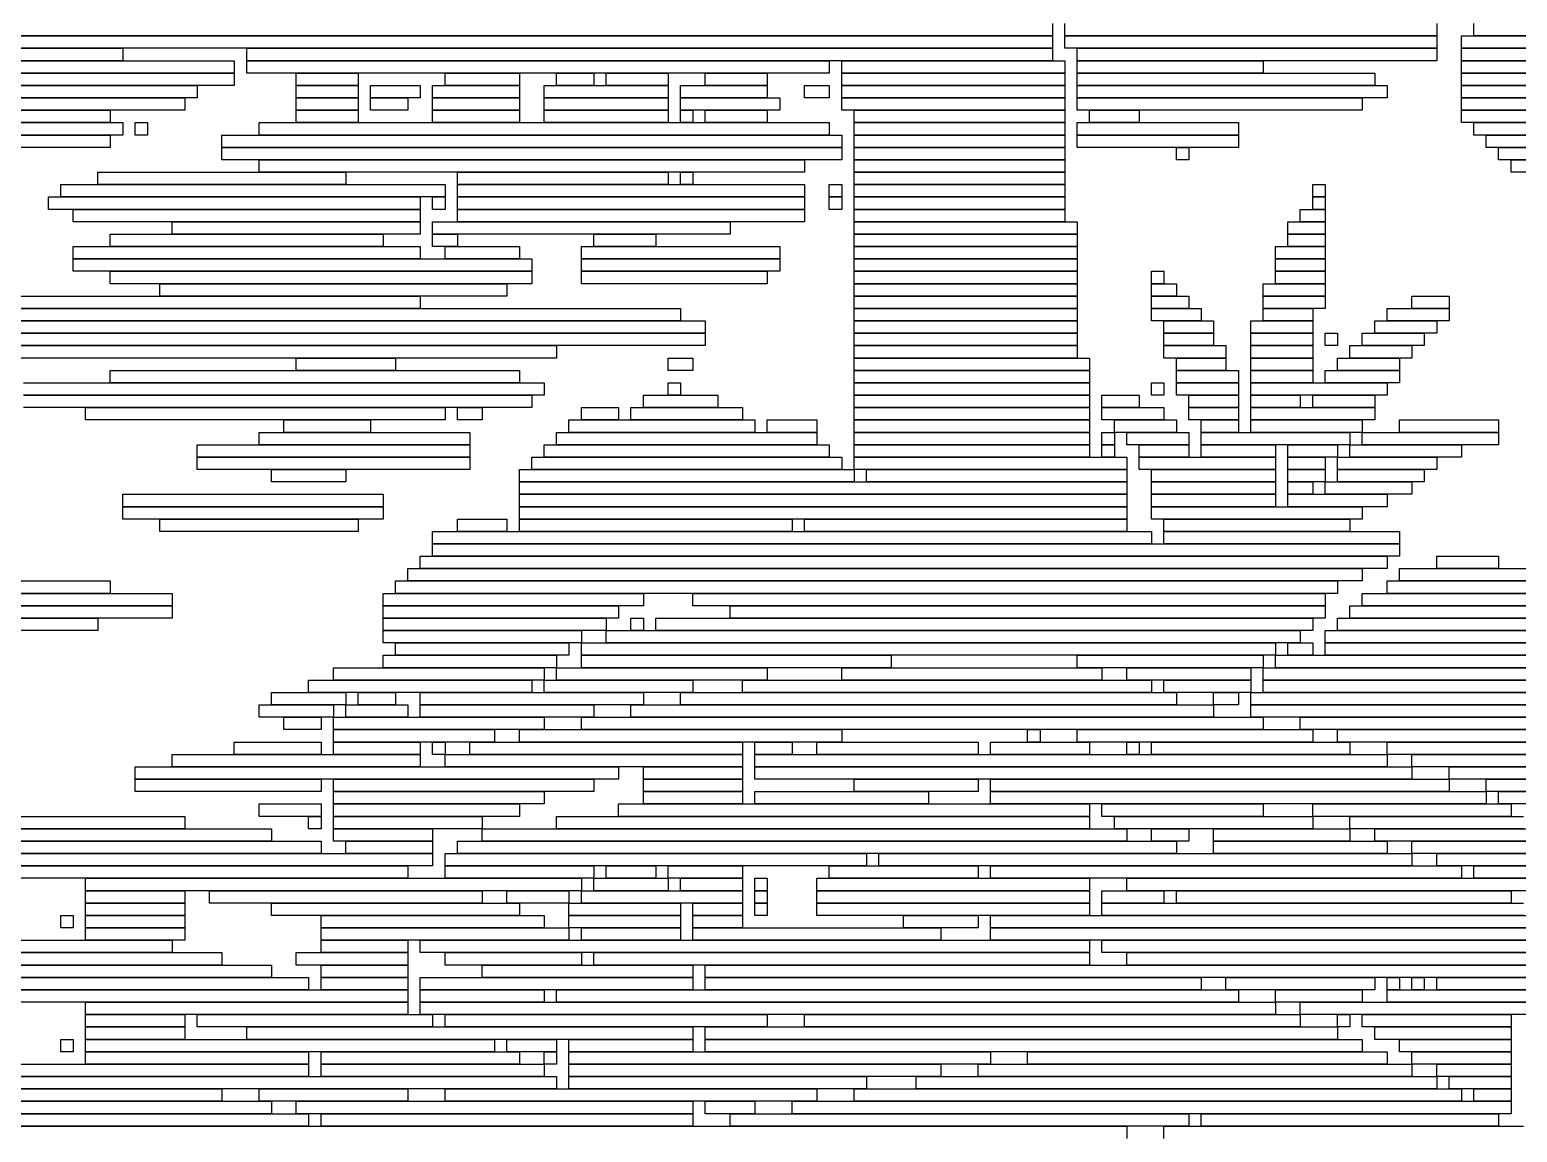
# Model space of a CAD drawing. Extents: x 39 to 985, y 65 to 958.
# Drawn here: x 266.5 to 386.5, y 162.5 to 251.5 of the extents above; entities that cross this region are included whole.
import ezdxf

# ---------------------------------------------------------------- set-up
doc = ezdxf.new("R2010")
doc.units = 0

msp = doc.modelspace()

# ---------------------------------------------------------------- linework, layer by layer
for p, q in [((349, 252), (349, 251)), ((350, 251), (350, 252)), ((380, 252), (380, 251)), ((383, 251), (383, 252)), ((349, 251), (221, 251)), ((221, 251), (349, 251)), ((349, 251), (349, 250)), ((380, 251), (350, 251)), ((350, 251), (380, 251)), ((350, 250), (350, 251)), ((380, 251), (380, 250)), ((382, 251), (407, 251)), ((382, 250), (382, 251)), ((407, 251), (383, 251)), ((349, 250), (221, 250)), ((221, 250), (274, 250)), ((274, 250), (274, 249)), ((284, 250), (349, 250)), ((284, 249), (284, 250)), ((349, 250), (349, 249)), ((380, 250), (350, 250)), ((351, 250), (380, 250)), ((351, 249), (351, 250)), ((380, 250), (380, 249)), ((407, 250), (382, 250)), ((382, 250), (407, 250)), ((382, 249), (382, 250)), ((274, 249), (221, 249)), ((259, 249), (283, 249)), ((283, 249), (283, 248)), ((349, 249), (284, 249)), ((284, 249), (331, 249)), ((284, 248), (284, 249)), ((331, 249), (331, 248)), ((332, 249), (350, 249)), ((332, 248), (332, 249)), ((350, 249), (350, 248)), ((380, 249), (351, 249)), ((351, 249), (366, 249)), ((351, 248), (351, 249)), ((366, 249), (366, 248)), ((407, 249), (382, 249)), ((382, 249), (407, 249)), ((382, 248), (382, 249)), ((221, 248), (283, 248)), ((283, 248), (259, 248)), ((283, 248), (283, 247)), ((331, 248), (284, 248)), ((288, 248), (293, 248)), ((288, 247), (288, 248)), ((293, 248), (293, 247)), ((300, 248), (306, 248)), ((300, 247), (300, 248)), ((306, 248), (306, 247)), ((309, 248), (312, 248)), ((309, 247), (309, 248)), ((312, 248), (312, 247)), ((313, 248), (318, 248)), ((313, 247), (313, 248)), ((318, 248), (318, 247)), ((321, 248), (326, 248)), ((321, 247), (321, 248)), ((326, 248), (326, 247)), ((350, 248), (332, 248)), ((332, 248), (350, 248)), ((332, 247), (332, 248)), ((350, 248), (350, 247)), ((366, 248), (351, 248)), ((351, 248), (375, 248)), ((351, 247), (351, 248)), ((375, 248), (375, 247)), ((407, 248), (382, 248)), ((382, 248), (408, 248)), ((382, 247), (382, 248)), ((283, 247), (221, 247)), ((221, 247), (280, 247)), ((280, 246), (221, 246)), ((259, 246), (279, 246)), ((279, 246), (279, 245)), ((280, 247), (280, 246)), ((293, 247), (288, 247)), ((288, 247), (293, 247)), ((288, 246), (288, 247)), ((293, 246), (288, 246)), ((288, 246), (293, 246)), ((288, 245), (288, 246)), ((293, 247), (293, 246)), ((293, 246), (293, 245)), ((294, 247), (298, 247)), ((294, 246), (294, 247)), ((298, 246), (294, 246)), ((294, 246), (297, 246)), ((294, 245), (294, 246)), ((297, 246), (297, 245)), ((298, 247), (298, 246)), ((299, 247), (306, 247)), ((299, 246), (299, 247)), ((306, 246), (299, 246)), ((299, 246), (306, 246)), ((299, 245), (299, 246)), ((306, 247), (300, 247)), ((306, 247), (306, 246)), ((306, 246), (306, 245)), ((308, 247), (318, 247)), ((308, 246), (308, 247)), ((318, 246), (308, 246)), ((308, 246), (318, 246)), ((308, 245), (308, 246)), ((312, 247), (309, 247)), ((318, 247), (313, 247)), ((318, 247), (318, 246)), ((318, 246), (318, 245)), ((319, 247), (326, 247)), ((319, 246), (319, 247)), ((326, 246), (319, 246)), ((319, 246), (327, 246)), ((319, 245), (319, 246)), ((326, 247), (321, 247)), ((326, 247), (326, 246)), ((327, 246), (327, 245)), ((329, 247), (331, 247)), ((329, 246), (329, 247)), ((331, 246), (329, 246)), ((331, 247), (331, 246)), ((350, 247), (332, 247)), ((332, 247), (350, 247)), ((332, 246), (332, 247)), ((350, 246), (332, 246)), ((332, 246), (350, 246)), ((332, 245), (332, 246)), ((350, 247), (350, 246)), ((350, 246), (350, 245)), ((375, 247), (351, 247)), ((351, 247), (376, 247)), ((351, 246), (351, 247)), ((376, 246), (351, 246)), ((351, 246), (374, 246)), ((351, 245), (351, 246)), ((374, 246), (374, 245)), ((376, 247), (376, 246)), ((408, 247), (382, 247)), ((382, 247), (409, 247)), ((382, 246), (382, 247)), ((409, 246), (382, 246)), ((382, 246), (411, 246)), ((382, 245), (382, 246)), ((257, 245), (273, 245)), ((279, 245), (259, 245)), ((273, 245), (273, 244)), ((293, 245), (288, 245)), ((288, 245), (293, 245)), ((288, 244), (288, 245)), ((293, 245), (293, 244)), ((297, 245), (294, 245)), ((306, 245), (299, 245)), ((299, 245), (306, 245)), ((299, 244), (299, 245)), ((306, 245), (306, 244)), ((318, 245), (308, 245)), ((308, 245), (318, 245)), ((308, 244), (308, 245)), ((318, 245), (318, 244)), ((327, 245), (319, 245)), ((319, 245), (320, 245)), ((319, 244), (319, 245)), ((320, 245), (320, 244)), ((321, 245), (326, 245)), ((321, 244), (321, 245)), ((326, 245), (326, 244)), ((350, 245), (332, 245)), ((333, 245), (350, 245)), ((333, 244), (333, 245)), ((350, 245), (350, 244)), ((374, 245), (351, 245)), ((352, 245), (356, 245)), ((352, 244), (352, 245)), ((356, 245), (356, 244)), ((411, 245), (382, 245)), ((382, 245), (412, 245)), ((382, 244), (382, 245)), ((221, 244), (274, 244)), ((273, 244), (257, 244)), ((274, 244), (274, 243)), ((275, 244), (276, 244)), ((275, 243), (275, 244)), ((276, 244), (276, 243)), ((285, 244), (331, 244)), ((285, 243), (285, 244)), ((293, 244), (288, 244)), ((306, 244), (299, 244)), ((318, 244), (308, 244)), ((320, 244), (319, 244)), ((326, 244), (321, 244)), ((331, 244), (331, 243)), ((350, 244), (333, 244)), ((333, 244), (350, 244)), ((333, 243), (333, 244)), ((350, 244), (350, 243)), ((351, 244), (364, 244)), ((351, 243), (351, 244)), ((356, 244), (352, 244)), ((364, 244), (364, 243)), ((412, 244), (382, 244)), ((383, 244), (420, 244)), ((383, 243), (383, 244)), ((274, 243), (221, 243)), ((221, 243), (273, 243)), ((273, 243), (273, 242)), ((276, 243), (275, 243)), ((282, 243), (332, 243)), ((282, 242), (282, 243)), ((331, 243), (285, 243)), ((332, 243), (332, 242)), ((350, 243), (333, 243)), ((333, 243), (350, 243)), ((333, 242), (333, 243)), ((350, 243), (350, 242)), ((364, 243), (351, 243)), ((351, 243), (364, 243)), ((351, 242), (351, 243)), ((364, 243), (364, 242)), ((420, 243), (383, 243)), ((384, 243), (421, 243)), ((384, 242), (384, 243)), ((273, 242), (221, 242)), ((332, 242), (282, 242)), ((282, 242), (332, 242)), ((282, 241), (282, 242)), ((332, 242), (332, 241)), ((350, 242), (333, 242)), ((333, 242), (350, 242)), ((333, 241), (333, 242)), ((350, 242), (350, 241)), ((364, 242), (351, 242)), ((359, 242), (360, 242)), ((359, 241), (359, 242)), ((360, 242), (360, 241)), ((421, 242), (384, 242)), ((385, 242), (422, 242)), ((385, 241), (385, 242)), ((272, 240), (292, 240)), ((272, 239), (272, 240)), ((332, 241), (282, 241)), ((285, 241), (329, 241)), ((285, 240), (285, 241)), ((329, 240), (285, 240)), ((292, 240), (292, 239)), ((301, 240), (318, 240)), ((301, 239), (301, 240)), ((318, 240), (318, 239)), ((319, 240), (320, 240)), ((319, 239), (319, 240)), ((320, 240), (320, 239)), ((329, 241), (329, 240)), ((350, 241), (333, 241)), ((333, 241), (350, 241)), ((333, 240), (333, 241)), ((350, 240), (333, 240)), ((333, 240), (350, 240)), ((333, 239), (333, 240)), ((350, 241), (350, 240)), ((350, 240), (350, 239)), ((360, 241), (359, 241)), ((422, 241), (385, 241)), ((386, 241), (423, 241)), ((386, 240), (386, 241)), ((423, 240), (386, 240)), ((269, 239), (300, 239)), ((269, 238), (269, 239)), ((292, 239), (272, 239)), ((300, 239), (300, 238)), ((318, 239), (301, 239)), ((301, 239), (329, 239)), ((301, 238), (301, 239)), ((320, 239), (319, 239)), ((329, 239), (329, 238)), ((331, 239), (332, 239)), ((331, 238), (331, 239)), ((332, 239), (332, 238)), ((350, 239), (333, 239)), ((333, 239), (350, 239)), ((333, 238), (333, 239)), ((350, 239), (350, 238)), ((370, 239), (371, 239)), ((370, 238), (370, 239)), ((371, 239), (371, 238)), ((268, 238), (298, 238)), ((268, 237), (268, 238)), ((300, 238), (269, 238)), ((298, 238), (298, 237)), ((299, 238), (300, 238)), ((299, 237), (299, 238)), ((300, 238), (300, 237)), ((329, 238), (301, 238)), ((301, 238), (329, 238)), ((301, 237), (301, 238)), ((329, 238), (329, 237)), ((332, 238), (331, 238)), ((331, 238), (332, 238)), ((331, 237), (331, 238)), ((332, 238), (332, 237)), ((350, 238), (333, 238)), ((333, 238), (350, 238)), ((333, 237), (333, 238)), ((350, 238), (350, 237)), ((371, 238), (370, 238)), ((370, 238), (371, 238)), ((370, 237), (370, 238)), ((371, 238), (371, 237)), ((298, 237), (268, 237)), ((270, 237), (298, 237)), ((270, 236), (270, 237)), ((298, 237), (298, 236)), ((300, 237), (299, 237)), ((329, 237), (301, 237)), ((301, 237), (329, 237)), ((301, 236), (301, 237)), ((329, 237), (329, 236)), ((332, 237), (331, 237)), ((350, 237), (333, 237)), ((333, 237), (350, 237)), ((333, 236), (333, 237)), ((350, 237), (350, 236)), ((369, 237), (371, 237)), ((369, 236), (369, 237)), ((371, 237), (370, 237)), ((371, 237), (371, 236)), ((298, 236), (270, 236)), ((278, 236), (298, 236)), ((278, 235), (278, 236)), ((298, 236), (298, 235)), ((299, 236), (323, 236)), ((299, 235), (299, 236)), ((329, 236), (301, 236)), ((323, 236), (323, 235)), ((350, 236), (333, 236)), ((333, 236), (351, 236)), ((333, 235), (333, 236)), ((351, 236), (351, 235)), ((368, 236), (371, 236)), ((368, 235), (368, 236)), ((371, 236), (369, 236)), ((371, 236), (371, 235)), ((270, 234), (298, 234)), ((270, 233), (270, 234)), ((273, 235), (295, 235)), ((273, 234), (273, 235)), ((295, 234), (273, 234)), ((298, 235), (278, 235)), ((295, 235), (295, 234)), ((298, 234), (298, 233)), ((323, 235), (299, 235)), ((299, 235), (301, 235)), ((299, 234), (299, 235)), ((301, 234), (299, 234)), ((300, 234), (306, 234)), ((300, 233), (300, 234)), ((301, 235), (301, 234)), ((306, 234), (306, 233)), ((311, 234), (327, 234)), ((311, 233), (311, 234)), ((312, 235), (317, 235)), ((312, 234), (312, 235)), ((317, 234), (312, 234)), ((317, 235), (317, 234)), ((327, 234), (327, 233)), ((351, 235), (333, 235)), ((333, 235), (351, 235)), ((333, 234), (333, 235)), ((351, 234), (333, 234)), ((333, 234), (351, 234)), ((333, 233), (333, 234)), ((351, 235), (351, 234)), ((351, 234), (351, 233)), ((367, 234), (371, 234)), ((367, 233), (367, 234)), ((371, 235), (368, 235)), ((368, 235), (371, 235)), ((368, 234), (368, 235)), ((371, 234), (368, 234)), ((371, 235), (371, 234)), ((371, 234), (371, 233)), ((298, 233), (270, 233)), ((270, 233), (307, 233)), ((270, 232), (270, 233)), ((306, 233), (300, 233)), ((307, 233), (307, 232)), ((327, 233), (311, 233)), ((311, 233), (327, 233)), ((311, 232), (311, 233)), ((327, 233), (327, 232)), ((351, 233), (333, 233)), ((333, 233), (351, 233)), ((333, 232), (333, 233)), ((351, 233), (351, 232)), ((371, 233), (367, 233)), ((367, 233), (371, 233)), ((367, 232), (367, 233)), ((371, 233), (371, 232)), ((307, 232), (270, 232)), ((273, 232), (307, 232)), ((273, 231), (273, 232)), ((307, 232), (307, 231)), ((327, 232), (311, 232)), ((311, 232), (326, 232)), ((311, 231), (311, 232)), ((326, 232), (326, 231)), ((351, 232), (333, 232)), ((333, 232), (351, 232)), ((333, 231), (333, 232)), ((351, 232), (351, 231)), ((357, 232), (358, 232)), ((357, 231), (357, 232)), ((358, 232), (358, 231)), ((371, 232), (367, 232)), ((367, 232), (371, 232)), ((367, 231), (367, 232)), ((371, 232), (371, 231)), ((307, 231), (273, 231)), ((277, 231), (305, 231)), ((277, 230), (277, 231)), ((305, 231), (305, 230)), ((326, 231), (311, 231)), ((351, 231), (333, 231)), ((333, 231), (351, 231)), ((333, 230), (333, 231)), ((351, 231), (351, 230)), ((358, 231), (357, 231)), ((357, 231), (359, 231)), ((357, 230), (357, 231)), ((359, 231), (359, 230)), ((366, 231), (371, 231)), ((366, 230), (366, 231)), ((371, 231), (367, 231)), ((371, 231), (371, 230)), ((263, 230), (298, 230)), ((305, 230), (277, 230)), ((298, 230), (298, 229)), ((351, 230), (333, 230)), ((333, 230), (351, 230)), ((333, 229), (333, 230)), ((351, 230), (351, 229)), ((359, 230), (357, 230)), ((357, 230), (360, 230)), ((357, 229), (357, 230)), ((360, 230), (360, 229)), ((371, 230), (366, 230)), ((366, 230), (371, 230)), ((366, 229), (366, 230)), ((371, 230), (371, 229)), ((378, 230), (381, 230)), ((378, 229), (378, 230)), ((381, 230), (381, 229)), ((251, 228), (321, 228)), ((252, 229), (319, 229)), ((319, 228), (252, 228)), ((298, 229), (263, 229)), ((319, 229), (319, 228)), ((321, 228), (321, 227)), ((351, 229), (333, 229)), ((333, 229), (351, 229)), ((333, 228), (333, 229)), ((351, 228), (333, 228)), ((333, 228), (351, 228)), ((333, 227), (333, 228)), ((351, 229), (351, 228)), ((351, 228), (351, 227)), ((360, 229), (357, 229)), ((357, 229), (361, 229)), ((357, 228), (357, 229)), ((361, 228), (357, 228)), ((358, 228), (362, 228)), ((358, 227), (358, 228)), ((361, 229), (361, 228)), ((362, 228), (362, 227)), ((365, 228), (370, 228)), ((365, 227), (365, 228)), ((371, 229), (366, 229)), ((366, 229), (370, 229)), ((366, 228), (366, 229)), ((370, 228), (366, 228)), ((370, 229), (370, 228)), ((370, 228), (370, 227)), ((375, 228), (380, 228)), ((375, 227), (375, 228)), ((376, 229), (381, 229)), ((376, 228), (376, 229)), ((381, 228), (376, 228)), ((381, 229), (378, 229)), ((380, 228), (380, 227)), ((381, 229), (381, 228)), ((321, 227), (251, 227)), ((254, 227), (321, 227)), ((321, 227), (321, 226)), ((351, 227), (333, 227)), ((333, 227), (351, 227)), ((333, 226), (333, 227)), ((351, 227), (351, 226)), ((362, 227), (358, 227)), ((358, 227), (362, 227)), ((358, 226), (358, 227)), ((362, 227), (362, 226)), ((370, 227), (365, 227)), ((365, 227), (370, 227)), ((365, 226), (365, 227)), ((370, 227), (370, 226)), ((371, 227), (372, 227)), ((371, 226), (371, 227)), ((372, 227), (372, 226)), ((374, 227), (379, 227)), ((374, 226), (374, 227)), ((380, 227), (375, 227)), ((379, 227), (379, 226)), ((321, 226), (254, 226)), ((265, 226), (309, 226)), ((309, 226), (309, 225)), ((351, 226), (333, 226)), ((333, 226), (351, 226)), ((333, 225), (333, 226)), ((351, 226), (351, 225)), ((362, 226), (358, 226)), ((358, 226), (363, 226)), ((358, 225), (358, 226)), ((363, 226), (363, 225)), ((370, 226), (365, 226)), ((365, 226), (370, 226)), ((365, 225), (365, 226)), ((370, 226), (370, 225)), ((372, 226), (371, 226)), ((373, 226), (378, 226)), ((373, 225), (373, 226)), ((379, 226), (374, 226)), ((378, 226), (378, 225)), ((309, 225), (265, 225)), ((288, 225), (296, 225)), ((288, 224), (288, 225)), ((296, 225), (296, 224)), ((318, 225), (320, 225)), ((318, 224), (318, 225)), ((320, 225), (320, 224)), ((351, 225), (333, 225)), ((333, 225), (352, 225)), ((333, 224), (333, 225)), ((352, 225), (352, 224)), ((363, 225), (358, 225)), ((359, 225), (363, 225)), ((359, 224), (359, 225)), ((363, 225), (363, 224)), ((370, 225), (365, 225)), ((365, 225), (370, 225)), ((365, 224), (365, 225)), ((370, 225), (370, 224)), ((372, 225), (377, 225)), ((372, 224), (372, 225)), ((378, 225), (373, 225)), ((377, 225), (377, 224)), ((273, 224), (306, 224)), ((273, 223), (273, 224)), ((296, 224), (288, 224)), ((306, 224), (306, 223)), ((320, 224), (318, 224)), ((352, 224), (333, 224)), ((333, 224), (352, 224)), ((333, 223), (333, 224)), ((352, 224), (352, 223)), ((363, 224), (359, 224)), ((359, 224), (364, 224)), ((359, 223), (359, 224)), ((364, 224), (364, 223)), ((370, 224), (365, 224)), ((365, 224), (370, 224)), ((365, 223), (365, 224)), ((370, 224), (370, 223)), ((371, 224), (377, 224)), ((371, 223), (371, 224)), ((377, 224), (372, 224)), ((377, 224), (377, 223)), ((266, 223), (308, 223)), ((308, 222), (266, 222)), ((266, 222), (307, 222)), ((306, 223), (273, 223)), ((307, 222), (307, 221)), ((308, 223), (308, 222)), ((316, 222), (322, 222)), ((316, 221), (316, 222)), ((318, 223), (319, 223)), ((318, 222), (318, 223)), ((319, 222), (318, 222)), ((319, 223), (319, 222)), ((322, 222), (322, 221)), ((352, 223), (333, 223)), ((333, 223), (352, 223)), ((333, 222), (333, 223)), ((352, 222), (333, 222)), ((333, 222), (352, 222)), ((333, 221), (333, 222)), ((352, 223), (352, 222)), ((352, 222), (352, 221)), ((353, 222), (356, 222)), ((353, 221), (353, 222)), ((356, 222), (356, 221)), ((357, 223), (358, 223)), ((357, 222), (357, 223)), ((358, 222), (357, 222)), ((358, 223), (358, 222)), ((364, 223), (359, 223)), ((359, 223), (364, 223)), ((359, 222), (359, 223)), ((364, 222), (359, 222)), ((360, 222), (364, 222)), ((360, 221), (360, 222)), ((364, 223), (364, 222)), ((364, 222), (364, 221)), ((370, 223), (365, 223)), ((365, 223), (376, 223)), ((365, 222), (365, 223)), ((376, 222), (365, 222)), ((365, 222), (369, 222)), ((365, 221), (365, 222)), ((369, 222), (369, 221)), ((370, 222), (375, 222)), ((370, 221), (370, 222)), ((377, 223), (371, 223)), ((375, 222), (375, 221)), ((376, 223), (376, 222)), ((307, 221), (266, 221)), ((271, 221), (300, 221)), ((271, 220), (271, 221)), ((300, 221), (300, 220)), ((301, 221), (303, 221)), ((301, 220), (301, 221)), ((303, 221), (303, 220)), ((311, 221), (314, 221)), ((311, 220), (311, 221)), ((314, 221), (314, 220)), ((315, 221), (324, 221)), ((315, 220), (315, 221)), ((322, 221), (316, 221)), ((324, 221), (324, 220)), ((352, 221), (333, 221)), ((333, 221), (352, 221)), ((333, 220), (333, 221)), ((352, 221), (352, 220)), ((356, 221), (353, 221)), ((353, 221), (358, 221)), ((353, 220), (353, 221)), ((358, 221), (358, 220)), ((364, 221), (360, 221)), ((360, 221), (364, 221)), ((360, 220), (360, 221)), ((364, 221), (364, 220)), ((369, 221), (365, 221)), ((365, 221), (375, 221)), ((365, 220), (365, 221)), ((375, 221), (370, 221)), ((375, 221), (375, 220)), ((300, 220), (271, 220)), ((287, 220), (294, 220)), ((287, 219), (287, 220)), ((294, 220), (294, 219)), ((303, 220), (301, 220)), ((310, 220), (325, 220)), ((310, 219), (310, 220)), ((314, 220), (311, 220)), ((324, 220), (315, 220)), ((325, 220), (325, 219)), ((326, 220), (330, 220)), ((326, 219), (326, 220)), ((330, 220), (330, 219)), ((352, 220), (333, 220)), ((333, 220), (352, 220)), ((333, 219), (333, 220)), ((352, 220), (352, 219)), ((358, 220), (353, 220)), ((354, 220), (359, 220)), ((354, 219), (354, 220)), ((359, 220), (359, 219)), ((364, 220), (360, 220)), ((361, 220), (364, 220)), ((361, 219), (361, 220)), ((364, 220), (364, 219)), ((375, 220), (365, 220)), ((365, 220), (374, 220)), ((365, 219), (365, 220)), ((374, 220), (374, 219)), ((377, 220), (385, 220)), ((377, 219), (377, 220)), ((385, 220), (385, 219)), ((285, 219), (302, 219)), ((285, 218), (285, 219)), ((294, 219), (287, 219)), ((302, 219), (302, 218)), ((309, 219), (330, 219)), ((309, 218), (309, 219)), ((325, 219), (310, 219)), ((330, 219), (326, 219)), ((330, 219), (330, 218)), ((352, 219), (333, 219)), ((333, 219), (352, 219)), ((333, 218), (333, 219)), ((352, 219), (352, 218)), ((353, 219), (354, 219)), ((353, 218), (353, 219)), ((359, 219), (354, 219)), ((354, 219), (354, 218)), ((355, 219), (360, 219)), ((355, 218), (355, 219)), ((360, 219), (360, 218)), ((364, 219), (361, 219)), ((361, 219), (373, 219)), ((361, 218), (361, 219)), ((374, 219), (365, 219)), ((373, 219), (373, 218)), ((374, 219), (385, 219)), ((374, 218), (374, 219)), ((385, 219), (377, 219)), ((385, 219), (385, 218)), ((280, 218), (302, 218)), ((280, 217), (280, 218)), ((302, 218), (285, 218)), ((302, 218), (302, 217)), ((308, 218), (331, 218)), ((308, 217), (308, 218)), ((330, 218), (309, 218)), ((331, 218), (331, 217)), ((352, 218), (333, 218)), ((333, 218), (352, 218)), ((333, 217), (333, 218)), ((352, 218), (352, 217)), ((354, 218), (353, 218)), ((353, 218), (354, 218)), ((353, 217), (353, 218)), ((354, 218), (354, 217)), ((360, 218), (355, 218)), ((356, 218), (360, 218)), ((356, 217), (356, 218)), ((360, 218), (360, 217)), ((373, 218), (361, 218)), ((361, 218), (367, 218)), ((361, 217), (361, 218)), ((367, 218), (367, 217)), ((368, 218), (372, 218)), ((368, 217), (368, 218)), ((372, 218), (372, 217)), ((373, 218), (382, 218)), ((373, 217), (373, 218)), ((385, 218), (374, 218)), ((382, 218), (382, 217)), ((302, 217), (280, 217)), ((280, 217), (302, 217)), ((280, 216), (280, 217)), ((302, 216), (280, 216)), ((286, 216), (292, 216)), ((286, 215), (286, 216)), ((292, 216), (292, 215)), ((302, 217), (302, 216)), ((306, 216), (333, 216)), ((306, 215), (306, 216)), ((307, 217), (332, 217)), ((307, 216), (307, 217)), ((332, 216), (307, 216)), ((331, 217), (308, 217)), ((332, 217), (332, 216)), ((352, 217), (333, 217)), ((333, 217), (355, 217)), ((333, 216), (333, 217)), ((355, 216), (333, 216)), ((333, 216), (333, 215)), ((334, 216), (355, 216)), ((334, 215), (334, 216)), ((354, 217), (353, 217)), ((355, 217), (355, 216)), ((355, 216), (355, 215)), ((360, 217), (356, 217)), ((356, 217), (367, 217)), ((356, 216), (356, 217)), ((367, 216), (356, 216)), ((357, 216), (367, 216)), ((357, 215), (357, 216)), ((367, 217), (361, 217)), ((367, 217), (367, 216)), ((367, 216), (367, 215)), ((372, 217), (368, 217)), ((368, 217), (371, 217)), ((368, 216), (368, 217)), ((371, 216), (368, 216)), ((368, 216), (371, 216)), ((368, 215), (368, 216)), ((371, 217), (371, 216)), ((371, 216), (371, 215)), ((372, 217), (380, 217)), ((372, 216), (372, 217)), ((380, 216), (372, 216)), ((372, 216), (379, 216)), ((372, 215), (372, 216)), ((382, 217), (373, 217)), ((379, 216), (379, 215)), ((380, 217), (380, 216)), ((292, 215), (286, 215)), ((333, 215), (306, 215)), ((306, 215), (355, 215)), ((306, 214), (306, 215)), ((355, 215), (334, 215)), ((355, 215), (355, 214)), ((367, 215), (357, 215)), ((357, 215), (367, 215)), ((357, 214), (357, 215)), ((367, 215), (367, 214)), ((371, 215), (368, 215)), ((368, 215), (370, 215)), ((368, 214), (368, 215)), ((370, 215), (370, 214)), ((371, 215), (378, 215)), ((371, 214), (371, 215)), ((379, 215), (372, 215)), ((378, 215), (378, 214)), ((274, 214), (295, 214)), ((274, 213), (274, 214)), ((295, 214), (295, 213)), ((355, 214), (306, 214)), ((306, 214), (355, 214)), ((306, 213), (306, 214)), ((355, 214), (355, 213)), ((367, 214), (357, 214)), ((357, 214), (367, 214)), ((357, 213), (357, 214)), ((367, 214), (367, 213)), ((370, 214), (368, 214)), ((368, 214), (376, 214)), ((368, 213), (368, 214)), ((378, 214), (371, 214)), ((376, 214), (376, 213)), ((295, 213), (274, 213)), ((274, 213), (295, 213)), ((274, 212), (274, 213)), ((295, 213), (295, 212)), ((355, 213), (306, 213)), ((306, 213), (355, 213)), ((306, 212), (306, 213)), ((355, 213), (355, 212)), ((367, 213), (357, 213)), ((357, 213), (374, 213)), ((357, 212), (357, 213)), ((376, 213), (368, 213)), ((374, 213), (374, 212)), ((295, 212), (274, 212)), ((277, 212), (293, 212)), ((277, 211), (277, 212)), ((293, 212), (293, 211)), ((301, 212), (305, 212)), ((301, 211), (301, 212)), ((305, 212), (305, 211)), ((355, 212), (306, 212)), ((306, 212), (328, 212)), ((306, 211), (306, 212)), ((328, 212), (328, 211)), ((329, 212), (355, 212)), ((329, 211), (329, 212)), ((355, 212), (355, 211)), ((374, 212), (357, 212)), ((358, 212), (373, 212)), ((358, 211), (358, 212)), ((373, 212), (373, 211)), ((293, 211), (277, 211)), ((299, 211), (357, 211)), ((299, 210), (299, 211)), ((357, 210), (299, 210)), ((299, 210), (377, 210)), ((299, 209), (299, 210)), ((305, 211), (301, 211)), ((328, 211), (306, 211)), ((355, 211), (329, 211)), ((357, 211), (357, 210)), ((373, 211), (358, 211)), ((358, 211), (377, 211)), ((358, 210), (358, 211)), ((377, 210), (358, 210)), ((377, 211), (377, 210)), ((377, 210), (377, 209)), ((298, 209), (376, 209)), ((298, 208), (298, 209)), ((377, 209), (299, 209)), ((376, 209), (376, 208)), ((380, 209), (385, 209)), ((380, 208), (380, 209)), ((385, 209), (385, 208)), ((297, 208), (374, 208)), ((297, 207), (297, 208)), ((376, 208), (298, 208)), ((374, 208), (374, 207)), ((377, 208), (430, 208)), ((377, 207), (377, 208)), ((385, 208), (380, 208)), ((211, 207), (273, 207)), ((273, 207), (273, 206)), ((296, 207), (372, 207)), ((296, 206), (296, 207)), ((374, 207), (297, 207)), ((372, 207), (372, 206)), ((376, 207), (430, 207)), ((376, 206), (376, 207)), ((430, 207), (377, 207)), ((273, 206), (211, 206)), ((213, 206), (278, 206)), ((278, 206), (278, 205)), ((295, 206), (316, 206)), ((295, 205), (295, 206)), ((372, 206), (296, 206)), ((316, 206), (316, 205)), ((320, 206), (371, 206)), ((320, 205), (320, 206)), ((371, 206), (371, 205)), ((374, 206), (401, 206)), ((374, 205), (374, 206)), ((430, 206), (376, 206)), ((278, 205), (213, 205)), ((214, 205), (278, 205)), ((278, 204), (214, 204)), ((215, 204), (272, 204)), ((272, 204), (272, 203)), ((278, 205), (278, 204)), ((316, 205), (295, 205)), ((295, 205), (314, 205)), ((295, 204), (295, 205)), ((314, 204), (295, 204)), ((295, 204), (313, 204)), ((295, 203), (295, 204)), ((313, 204), (313, 203)), ((314, 205), (314, 204)), ((315, 204), (316, 204)), ((315, 203), (315, 204)), ((316, 204), (316, 203)), ((317, 204), (370, 204)), ((317, 203), (317, 204)), ((371, 205), (320, 205)), ((323, 205), (371, 205)), ((323, 204), (323, 205)), ((371, 204), (323, 204)), ((370, 204), (370, 203)), ((371, 205), (371, 204)), ((372, 204), (398, 204)), ((372, 203), (372, 204)), ((373, 205), (430, 205)), ((373, 204), (373, 205)), ((430, 204), (373, 204)), ((401, 205), (374, 205)), ((272, 203), (215, 203)), ((313, 203), (295, 203)), ((295, 203), (311, 203)), ((295, 202), (295, 203)), ((311, 203), (311, 202)), ((313, 203), (369, 203)), ((313, 202), (313, 203)), ((316, 203), (315, 203)), ((370, 203), (317, 203)), ((369, 203), (369, 202)), ((371, 203), (435, 203)), ((371, 202), (371, 203)), ((398, 203), (372, 203)), ((311, 202), (295, 202)), ((296, 202), (310, 202)), ((296, 201), (296, 202)), ((310, 202), (310, 201)), ((311, 202), (367, 202)), ((311, 201), (311, 202)), ((369, 202), (313, 202)), ((367, 202), (367, 201)), ((368, 202), (370, 202)), ((368, 201), (368, 202)), ((370, 202), (370, 201)), ((435, 202), (371, 202)), ((371, 202), (437, 202)), ((371, 201), (371, 202)), ((295, 201), (309, 201)), ((295, 200), (295, 201)), ((310, 201), (296, 201)), ((309, 201), (309, 200)), ((367, 201), (311, 201)), ((311, 201), (336, 201)), ((311, 200), (311, 201)), ((336, 201), (336, 200)), ((351, 201), (366, 201)), ((351, 200), (351, 201)), ((366, 201), (366, 200)), ((367, 201), (438, 201)), ((367, 200), (367, 201)), ((370, 201), (368, 201)), ((437, 201), (371, 201)), ((291, 200), (308, 200)), ((291, 199), (291, 200)), ((309, 200), (295, 200)), ((308, 200), (308, 199)), ((309, 200), (326, 200)), ((309, 199), (309, 200)), ((336, 200), (311, 200)), ((326, 200), (326, 199)), ((332, 200), (353, 200)), ((332, 199), (332, 200)), ((366, 200), (351, 200)), ((353, 200), (353, 199)), ((355, 200), (365, 200)), ((355, 199), (355, 200)), ((365, 200), (365, 199)), ((366, 200), (439, 200)), ((366, 199), (366, 200)), ((438, 200), (367, 200)), ((286, 198), (292, 198)), ((286, 197), (286, 198)), ((289, 199), (307, 199)), ((289, 198), (289, 199)), ((307, 198), (289, 198)), ((308, 199), (291, 199)), ((292, 198), (292, 197)), ((293, 198), (296, 198)), ((293, 197), (293, 198)), ((296, 198), (296, 197)), ((298, 198), (316, 198)), ((298, 197), (298, 198)), ((307, 199), (307, 198)), ((308, 199), (320, 199)), ((308, 198), (308, 199)), ((320, 198), (308, 198)), ((326, 199), (309, 199)), ((316, 198), (316, 197)), ((319, 198), (359, 198)), ((319, 197), (319, 198)), ((320, 199), (320, 198)), ((324, 199), (357, 199)), ((324, 198), (324, 199)), ((357, 198), (324, 198)), ((353, 199), (332, 199)), ((365, 199), (355, 199)), ((357, 199), (357, 198)), ((358, 199), (365, 199)), ((358, 198), (358, 199)), ((365, 198), (358, 198)), ((359, 198), (359, 197)), ((362, 198), (364, 198)), ((362, 197), (362, 198)), ((364, 198), (364, 197)), ((365, 199), (365, 198)), ((365, 198), (439, 198)), ((365, 197), (365, 198)), ((439, 199), (366, 199)), ((366, 199), (439, 199)), ((366, 198), (366, 199)), ((439, 198), (366, 198)), ((285, 197), (291, 197)), ((285, 196), (285, 197)), ((292, 197), (286, 197)), ((291, 197), (291, 196)), ((292, 197), (297, 197)), ((292, 196), (292, 197)), ((296, 197), (293, 197)), ((297, 197), (297, 196)), ((316, 197), (298, 197)), ((298, 197), (312, 197)), ((298, 196), (298, 197)), ((312, 197), (312, 196)), ((315, 197), (362, 197)), ((315, 196), (315, 197)), ((359, 197), (319, 197)), ((364, 197), (362, 197)), ((362, 197), (362, 196)), ((439, 197), (365, 197)), ((365, 197), (452, 197)), ((365, 196), (365, 197)), ((291, 196), (285, 196)), ((287, 196), (290, 196)), ((287, 195), (287, 196)), ((290, 196), (290, 195)), ((291, 196), (308, 196)), ((291, 195), (291, 196)), ((297, 196), (292, 196)), ((312, 196), (298, 196)), ((308, 196), (308, 195)), ((311, 196), (366, 196)), ((311, 195), (311, 196)), ((362, 196), (315, 196)), ((452, 196), (365, 196)), ((366, 196), (366, 195)), ((369, 196), (451, 196)), ((369, 195), (369, 196)), ((290, 195), (287, 195)), ((308, 195), (291, 195)), ((291, 195), (304, 195)), ((291, 194), (291, 195)), ((304, 195), (304, 194)), ((306, 195), (332, 195)), ((306, 194), (306, 195)), ((366, 195), (311, 195)), ((332, 195), (332, 194)), ((347, 195), (348, 195)), ((347, 194), (347, 195)), ((348, 195), (348, 194)), ((351, 195), (370, 195)), ((351, 194), (351, 195)), ((451, 195), (369, 195)), ((370, 195), (370, 194)), ((372, 195), (459, 195)), ((372, 194), (372, 195)), ((283, 194), (290, 194)), ((283, 193), (283, 194)), ((290, 194), (290, 193)), ((304, 194), (291, 194)), ((291, 194), (298, 194)), ((291, 193), (291, 194)), ((298, 194), (298, 193)), ((299, 194), (300, 194)), ((299, 193), (299, 194)), ((300, 194), (300, 193)), ((302, 194), (324, 194)), ((302, 193), (302, 194)), ((332, 194), (306, 194)), ((324, 194), (324, 193)), ((325, 194), (328, 194)), ((325, 193), (325, 194)), ((328, 194), (328, 193)), ((330, 194), (343, 194)), ((330, 193), (330, 194)), ((343, 194), (343, 193)), ((344, 194), (352, 194)), ((344, 193), (344, 194)), ((348, 194), (347, 194)), ((370, 194), (351, 194)), ((352, 194), (352, 193)), ((355, 194), (356, 194)), ((355, 193), (355, 194)), ((356, 194), (356, 193)), ((357, 194), (373, 194)), ((357, 193), (357, 194)), ((459, 194), (372, 194)), ((373, 194), (373, 193)), ((376, 194), (450, 194)), ((376, 193), (376, 194)), ((275, 192), (314, 192)), ((275, 191), (275, 192)), ((278, 193), (298, 193)), ((278, 192), (278, 193)), ((298, 192), (278, 192)), ((290, 193), (283, 193)), ((298, 193), (291, 193)), ((298, 193), (298, 192)), ((300, 193), (299, 193)), ((300, 193), (324, 193)), ((300, 192), (300, 193)), ((324, 192), (300, 192)), ((324, 193), (302, 193)), ((314, 192), (314, 191)), ((316, 192), (324, 192)), ((316, 191), (316, 192)), ((324, 193), (324, 192)), ((324, 192), (324, 191)), ((328, 193), (325, 193)), ((325, 193), (376, 193)), ((325, 192), (325, 193)), ((376, 192), (325, 192)), ((325, 192), (378, 192)), ((325, 191), (325, 192)), ((343, 193), (330, 193)), ((352, 193), (344, 193)), ((356, 193), (355, 193)), ((373, 193), (357, 193)), ((450, 193), (376, 193)), ((376, 193), (376, 192)), ((378, 193), (425, 193)), ((378, 192), (378, 193)), ((425, 192), (378, 192)), ((378, 192), (378, 191)), ((381, 192), (425, 192)), ((381, 191), (381, 192)), ((314, 191), (275, 191)), ((275, 191), (290, 191)), ((275, 190), (275, 191)), ((290, 191), (290, 190)), ((291, 191), (312, 191)), ((291, 190), (291, 191)), ((312, 191), (312, 190)), ((324, 191), (316, 191)), ((316, 191), (324, 191)), ((316, 190), (316, 191)), ((324, 191), (324, 190)), ((378, 191), (325, 191)), ((333, 191), (343, 191)), ((333, 190), (333, 191)), ((343, 191), (343, 190)), ((344, 191), (381, 191)), ((344, 190), (344, 191)), ((425, 191), (381, 191)), ((381, 191), (381, 190)), ((384, 191), (425, 191)), ((384, 190), (384, 191)), ((290, 190), (275, 190)), ((312, 190), (291, 190)), ((291, 190), (308, 190)), ((291, 189), (291, 190)), ((308, 190), (308, 189)), ((324, 190), (316, 190)), ((316, 190), (324, 190)), ((316, 189), (316, 190)), ((324, 190), (324, 189)), ((325, 190), (339, 190)), ((325, 189), (325, 190)), ((343, 190), (333, 190)), ((339, 190), (339, 189)), ((381, 190), (344, 190)), ((344, 190), (384, 190)), ((344, 189), (344, 190)), ((425, 190), (384, 190)), ((384, 190), (384, 189)), ((385, 190), (418, 190)), ((385, 189), (385, 190)), ((285, 189), (290, 189)), ((285, 188), (285, 189)), ((290, 189), (290, 188)), ((308, 189), (291, 189)), ((291, 189), (306, 189)), ((291, 188), (291, 189)), ((306, 189), (306, 188)), ((314, 189), (352, 189)), ((314, 188), (314, 189)), ((324, 189), (316, 189)), ((339, 189), (325, 189)), ((384, 189), (344, 189)), ((352, 189), (352, 188)), ((353, 189), (366, 189)), ((353, 188), (353, 189)), ((366, 189), (366, 188)), ((370, 189), (386, 189)), ((370, 188), (370, 189)), ((418, 189), (385, 189)), ((386, 189), (386, 188)), ((253, 188), (279, 188)), ((279, 188), (279, 187)), ((290, 188), (285, 188)), ((289, 188), (290, 188)), ((289, 187), (289, 188)), ((290, 188), (290, 187)), ((306, 188), (291, 188)), ((291, 188), (303, 188)), ((291, 187), (291, 188)), ((303, 188), (303, 187)), ((309, 188), (352, 188)), ((309, 187), (309, 188)), ((352, 188), (314, 188)), ((352, 188), (352, 187)), ((366, 188), (353, 188)), ((354, 188), (370, 188)), ((354, 187), (354, 188)), ((386, 188), (370, 188)), ((370, 188), (370, 187)), ((373, 188), (387, 188)), ((373, 187), (373, 188)), ((243, 186), (290, 186)), ((248, 187), (286, 187)), ((286, 186), (248, 186)), ((279, 187), (253, 187)), ((286, 187), (286, 186)), ((290, 187), (289, 187)), ((290, 186), (290, 185)), ((303, 187), (291, 187)), ((291, 187), (299, 187)), ((291, 186), (291, 187)), ((299, 186), (291, 186)), ((292, 186), (299, 186)), ((292, 185), (292, 186)), ((299, 187), (299, 186)), ((299, 186), (299, 185)), ((301, 186), (359, 186)), ((301, 185), (301, 186)), ((303, 187), (355, 187)), ((303, 186), (303, 187)), ((355, 186), (303, 186)), ((352, 187), (309, 187)), ((370, 187), (354, 187)), ((355, 187), (355, 186)), ((357, 187), (360, 187)), ((357, 186), (357, 187)), ((360, 186), (357, 186)), ((359, 186), (359, 185)), ((360, 187), (360, 186)), ((362, 187), (373, 187)), ((362, 186), (362, 187)), ((373, 186), (362, 186)), ((362, 186), (376, 186)), ((362, 185), (362, 186)), ((387, 187), (373, 187)), ((373, 187), (373, 186)), ((375, 187), (390, 187)), ((375, 186), (375, 187)), ((390, 186), (375, 186)), ((376, 186), (376, 185)), ((378, 186), (392, 186)), ((378, 185), (378, 186)), ((238, 185), (299, 185)), ((290, 185), (243, 185)), ((299, 185), (292, 185)), ((299, 185), (299, 184)), ((300, 185), (334, 185)), ((300, 184), (300, 185)), ((359, 185), (301, 185)), ((334, 185), (334, 184)), ((335, 185), (378, 185)), ((335, 184), (335, 185)), ((376, 185), (362, 185)), ((392, 185), (378, 185)), ((378, 185), (378, 184)), ((380, 185), (393, 185)), ((380, 184), (380, 185)), ((234, 184), (297, 184)), ((299, 184), (238, 184)), ((297, 184), (297, 183)), ((334, 184), (300, 184)), ((300, 184), (312, 184)), ((300, 183), (300, 184)), ((312, 184), (312, 183)), ((313, 184), (317, 184)), ((313, 183), (313, 184)), ((317, 184), (317, 183)), ((318, 184), (324, 184)), ((318, 183), (318, 184)), ((324, 184), (324, 183)), ((331, 184), (343, 184)), ((331, 183), (331, 184)), ((378, 184), (335, 184)), ((343, 184), (343, 183)), ((344, 184), (382, 184)), ((344, 183), (344, 184)), ((393, 184), (380, 184)), ((382, 184), (382, 183)), ((383, 184), (395, 184)), ((383, 183), (383, 184)), ((297, 183), (234, 183)), ((271, 183), (311, 183)), ((271, 182), (271, 183)), ((312, 183), (300, 183)), ((311, 183), (311, 182)), ((312, 183), (318, 183)), ((312, 182), (312, 183)), ((317, 183), (313, 183)), ((324, 183), (318, 183)), ((318, 183), (318, 182)), ((319, 183), (324, 183)), ((319, 182), (319, 183)), ((324, 183), (324, 182)), ((325, 183), (326, 183)), ((325, 182), (325, 183)), ((326, 183), (326, 182)), ((330, 183), (352, 183)), ((330, 182), (330, 183)), ((343, 183), (331, 183)), ((382, 183), (344, 183)), ((352, 183), (352, 182)), ((355, 183), (397, 183)), ((355, 182), (355, 183)), ((395, 183), (383, 183)), ((311, 182), (271, 182)), ((271, 182), (279, 182)), ((271, 181), (271, 182)), ((279, 182), (279, 181)), ((281, 182), (303, 182)), ((281, 181), (281, 182)), ((303, 182), (303, 181)), ((305, 182), (310, 182)), ((305, 181), (305, 182)), ((310, 182), (310, 181)), ((311, 182), (324, 182)), ((311, 181), (311, 182)), ((318, 182), (312, 182)), ((324, 182), (319, 182)), ((324, 182), (324, 181)), ((326, 182), (325, 182)), ((325, 182), (326, 182)), ((325, 181), (325, 182)), ((326, 182), (326, 181)), ((352, 182), (330, 182)), ((330, 182), (352, 182)), ((330, 181), (330, 182)), ((352, 182), (352, 181)), ((353, 182), (358, 182)), ((353, 181), (353, 182)), ((397, 182), (355, 182)), ((358, 182), (358, 181)), ((359, 182), (386, 182)), ((359, 181), (359, 182)), ((386, 182), (386, 181)), ((269, 180), (270, 180)), ((269, 179), (269, 180)), ((270, 180), (270, 179)), ((279, 181), (271, 181)), ((271, 181), (279, 181)), ((271, 180), (271, 181)), ((279, 180), (271, 180)), ((271, 180), (279, 180)), ((271, 179), (271, 180)), ((279, 181), (279, 180)), ((279, 180), (279, 179)), ((303, 181), (281, 181)), ((286, 181), (306, 181)), ((286, 180), (286, 181)), ((306, 180), (286, 180)), ((290, 180), (308, 180)), ((290, 179), (290, 180)), ((310, 181), (305, 181)), ((306, 181), (306, 180)), ((308, 180), (308, 179)), ((310, 181), (319, 181)), ((310, 180), (310, 181)), ((319, 180), (310, 180)), ((310, 180), (319, 180)), ((310, 179), (310, 180)), ((324, 181), (311, 181)), ((319, 181), (319, 180)), ((319, 180), (319, 179)), ((320, 181), (324, 181)), ((320, 180), (320, 181)), ((324, 180), (320, 180)), ((320, 180), (324, 180)), ((320, 179), (320, 180)), ((324, 181), (324, 180)), ((324, 180), (324, 179)), ((326, 181), (325, 181)), ((325, 181), (326, 181)), ((325, 180), (325, 181)), ((326, 180), (325, 180)), ((326, 181), (326, 180)), ((352, 181), (330, 181)), ((330, 181), (352, 181)), ((330, 180), (330, 181)), ((352, 180), (330, 180)), ((337, 180), (343, 180)), ((337, 179), (337, 180)), ((343, 180), (343, 179)), ((344, 180), (401, 180)), ((344, 179), (344, 180)), ((352, 181), (352, 180)), ((358, 181), (353, 181)), ((353, 181), (387, 181)), ((353, 180), (353, 181)), ((387, 180), (353, 180)), ((386, 181), (359, 181)), ((270, 179), (269, 179)), ((279, 179), (271, 179)), ((271, 179), (279, 179)), ((271, 178), (271, 179)), ((279, 179), (279, 178)), ((308, 179), (290, 179)), ((290, 179), (310, 179)), ((290, 178), (290, 179)), ((319, 179), (310, 179)), ((310, 179), (310, 178)), ((311, 179), (319, 179)), ((311, 178), (311, 179)), ((319, 179), (319, 178)), ((324, 179), (320, 179)), ((320, 179), (340, 179)), ((320, 178), (320, 179)), ((343, 179), (337, 179)), ((340, 179), (340, 178)), ((401, 179), (344, 179)), ((344, 179), (409, 179)), ((344, 178), (344, 179)), ((250, 178), (278, 178)), ((279, 178), (271, 178)), ((278, 178), (278, 177)), ((310, 178), (290, 178)), ((290, 178), (297, 178)), ((290, 177), (290, 178)), ((297, 178), (297, 177)), ((298, 178), (352, 178)), ((298, 177), (298, 178)), ((319, 178), (311, 178)), ((340, 178), (320, 178)), ((409, 178), (344, 178)), ((352, 178), (352, 177)), ((353, 178), (461, 178)), ((353, 177), (353, 178)), ((244, 177), (282, 177)), ((278, 177), (250, 177)), ((282, 177), (282, 176)), ((288, 177), (297, 177)), ((288, 176), (288, 177)), ((297, 177), (290, 177)), ((297, 177), (297, 176)), ((352, 177), (298, 177)), ((300, 177), (311, 177)), ((300, 176), (300, 177)), ((311, 177), (311, 176)), ((312, 177), (352, 177)), ((312, 176), (312, 177)), ((352, 177), (352, 176)), ((461, 177), (353, 177)), ((355, 177), (397, 177)), ((355, 176), (355, 177)), ((240, 176), (286, 176)), ((282, 176), (244, 176)), ((286, 176), (286, 175)), ((297, 176), (288, 176)), ((290, 176), (297, 176)), ((290, 175), (290, 176)), ((297, 176), (297, 175)), ((311, 176), (300, 176)), ((303, 176), (320, 176)), ((303, 175), (303, 176)), ((352, 176), (312, 176)), ((320, 176), (320, 175)), ((321, 176), (410, 176)), ((321, 175), (321, 176)), ((397, 176), (355, 176)), ((227, 175), (289, 175)), ((289, 174), (227, 174)), ((231, 174), (297, 174)), ((286, 175), (240, 175)), ((289, 175), (289, 174)), ((297, 175), (290, 175)), ((290, 175), (297, 175)), ((290, 174), (290, 175)), ((297, 174), (290, 174)), ((297, 175), (297, 174)), ((297, 174), (297, 173)), ((298, 175), (320, 175)), ((298, 174), (298, 175)), ((320, 174), (298, 174)), ((298, 174), (308, 174)), ((298, 173), (298, 174)), ((320, 175), (303, 175)), ((308, 174), (308, 173)), ((309, 174), (364, 174)), ((309, 173), (309, 174)), ((320, 175), (320, 174)), ((410, 175), (321, 175)), ((321, 175), (361, 175)), ((321, 174), (321, 175)), ((361, 174), (321, 174)), ((361, 175), (361, 174)), ((363, 175), (375, 175)), ((363, 174), (363, 175)), ((375, 174), (363, 174)), ((364, 174), (364, 173)), ((367, 174), (374, 174)), ((367, 173), (367, 174)), ((374, 174), (374, 173)), ((375, 175), (375, 174)), ((376, 175), (377, 175)), ((376, 174), (376, 175)), ((377, 174), (376, 174)), ((376, 174), (394, 174)), ((376, 173), (376, 174)), ((377, 175), (377, 174)), ((378, 175), (379, 175)), ((378, 174), (378, 175)), ((379, 174), (378, 174)), ((379, 175), (379, 174)), ((380, 175), (400, 175)), ((380, 174), (380, 175)), ((400, 174), (380, 174)), ((297, 173), (231, 173)), ((271, 173), (297, 173)), ((271, 172), (271, 173)), ((297, 173), (297, 172)), ((308, 173), (298, 173)), ((298, 173), (367, 173)), ((298, 172), (298, 173)), ((364, 173), (309, 173)), ((374, 173), (367, 173)), ((367, 173), (367, 172)), ((369, 173), (395, 173)), ((369, 172), (369, 173)), ((394, 173), (376, 173)), ((297, 172), (271, 172)), ((271, 172), (279, 172)), ((271, 171), (271, 172)), ((279, 172), (279, 171)), ((280, 172), (299, 172)), ((280, 171), (280, 172)), ((367, 172), (298, 172)), ((299, 172), (299, 171)), ((300, 172), (326, 172)), ((300, 171), (300, 172)), ((326, 172), (326, 171)), ((329, 172), (369, 172)), ((329, 171), (329, 172)), ((395, 172), (369, 172)), ((369, 172), (369, 171)), ((372, 172), (373, 172)), ((372, 171), (372, 172)), ((373, 172), (373, 171)), ((374, 172), (386, 172)), ((374, 171), (374, 172)), ((386, 172), (386, 171)), ((279, 171), (271, 171)), ((271, 171), (279, 171)), ((271, 170), (271, 171)), ((279, 171), (279, 170)), ((299, 171), (280, 171)), ((284, 171), (320, 171)), ((284, 170), (284, 171)), ((326, 171), (300, 171)), ((320, 171), (320, 170)), ((321, 171), (372, 171)), ((321, 170), (321, 171)), ((369, 171), (329, 171)), ((373, 171), (372, 171)), ((372, 171), (372, 170)), ((386, 171), (374, 171)), ((375, 171), (386, 171)), ((375, 170), (375, 171)), ((386, 171), (386, 170)), ((269, 170), (270, 170)), ((269, 169), (269, 170)), ((270, 170), (270, 169)), ((279, 170), (271, 170)), ((271, 170), (304, 170)), ((271, 169), (271, 170)), ((320, 170), (284, 170)), ((304, 170), (304, 169)), ((305, 170), (309, 170)), ((305, 169), (305, 170)), ((309, 170), (309, 169)), ((310, 170), (320, 170)), ((310, 169), (310, 170)), ((320, 170), (320, 169)), ((372, 170), (321, 170)), ((321, 170), (374, 170)), ((321, 169), (321, 170)), ((374, 170), (374, 169)), ((386, 170), (375, 170)), ((377, 170), (386, 170)), ((377, 169), (377, 170)), ((386, 170), (386, 169)), ((246, 168), (289, 168)), ((270, 169), (269, 169)), ((304, 169), (271, 169)), ((271, 169), (289, 169)), ((271, 168), (271, 169)), ((289, 168), (271, 168)), ((289, 169), (289, 168)), ((289, 168), (289, 167)), ((290, 169), (306, 169)), ((290, 168), (290, 169)), ((306, 168), (290, 168)), ((290, 168), (308, 168)), ((290, 167), (290, 168)), ((309, 169), (305, 169)), ((306, 169), (306, 168)), ((308, 169), (309, 169)), ((308, 168), (308, 169)), ((309, 168), (308, 168)), ((308, 168), (308, 167)), ((309, 169), (309, 168)), ((320, 169), (310, 169)), ((310, 169), (344, 169)), ((310, 168), (310, 169)), ((344, 168), (310, 168)), ((310, 168), (340, 168)), ((310, 167), (310, 168)), ((374, 169), (321, 169)), ((340, 168), (340, 167)), ((343, 168), (378, 168)), ((343, 167), (343, 168)), ((344, 169), (344, 168)), ((347, 169), (376, 169)), ((347, 168), (347, 169)), ((376, 168), (347, 168)), ((376, 169), (376, 168)), ((386, 169), (377, 169)), ((378, 169), (386, 169)), ((378, 168), (378, 169)), ((386, 168), (378, 168)), ((378, 168), (378, 167)), ((380, 168), (386, 168)), ((380, 167), (380, 168)), ((386, 169), (386, 168)), ((386, 168), (386, 167)), ((241, 167), (309, 167)), ((289, 167), (246, 167)), ((308, 167), (290, 167)), ((309, 167), (309, 166)), ((340, 167), (310, 167)), ((310, 167), (334, 167)), ((310, 166), (310, 167)), ((334, 167), (334, 166)), ((338, 167), (380, 167)), ((338, 166), (338, 167)), ((378, 167), (343, 167)), ((386, 167), (380, 167)), ((380, 167), (380, 166)), ((381, 167), (386, 167)), ((381, 166), (381, 167)), ((386, 167), (386, 166)), ((228, 166), (282, 166)), ((309, 166), (241, 166)), ((282, 166), (282, 165)), ((285, 166), (297, 166)), ((285, 165), (285, 166)), ((297, 166), (297, 165)), ((300, 166), (330, 166)), ((300, 165), (300, 166)), ((334, 166), (310, 166)), ((330, 166), (330, 165)), ((333, 166), (382, 166)), ((333, 165), (333, 166)), ((380, 166), (338, 166)), ((386, 166), (381, 166)), ((382, 166), (382, 165)), ((383, 166), (386, 166)), ((383, 165), (383, 166)), ((386, 166), (386, 165)), ((282, 165), (228, 165)), ((230, 165), (286, 165)), ((297, 165), (285, 165)), ((286, 165), (286, 164)), ((288, 165), (320, 165)), ((288, 164), (288, 165)), ((330, 165), (300, 165)), ((320, 165), (320, 164)), ((321, 165), (325, 165)), ((321, 164), (321, 165)), ((325, 165), (325, 164)), ((328, 165), (386, 165)), ((328, 164), (328, 165)), ((382, 165), (333, 165)), ((386, 165), (383, 165)), ((386, 165), (386, 164)), ((286, 164), (230, 164)), ((230, 164), (289, 164)), ((320, 164), (288, 164)), ((289, 164), (289, 163)), ((290, 164), (320, 164)), ((290, 163), (290, 164)), ((320, 164), (320, 163)), ((325, 164), (321, 164)), ((323, 164), (360, 164)), ((323, 163), (323, 164)), ((386, 164), (328, 164)), ((360, 164), (360, 163)), ((361, 164), (385, 164)), ((361, 163), (361, 164)), ((385, 164), (385, 163)), ((228, 163), (355, 163)), ((289, 163), (230, 163)), ((320, 163), (290, 163)), ((360, 163), (323, 163)), ((355, 163), (355, 162)), ((358, 163), (387, 163)), ((358, 162), (358, 163)), ((385, 163), (361, 163))]:
    msp.add_line(p, q)

doc.saveas('drawing.dxf')
